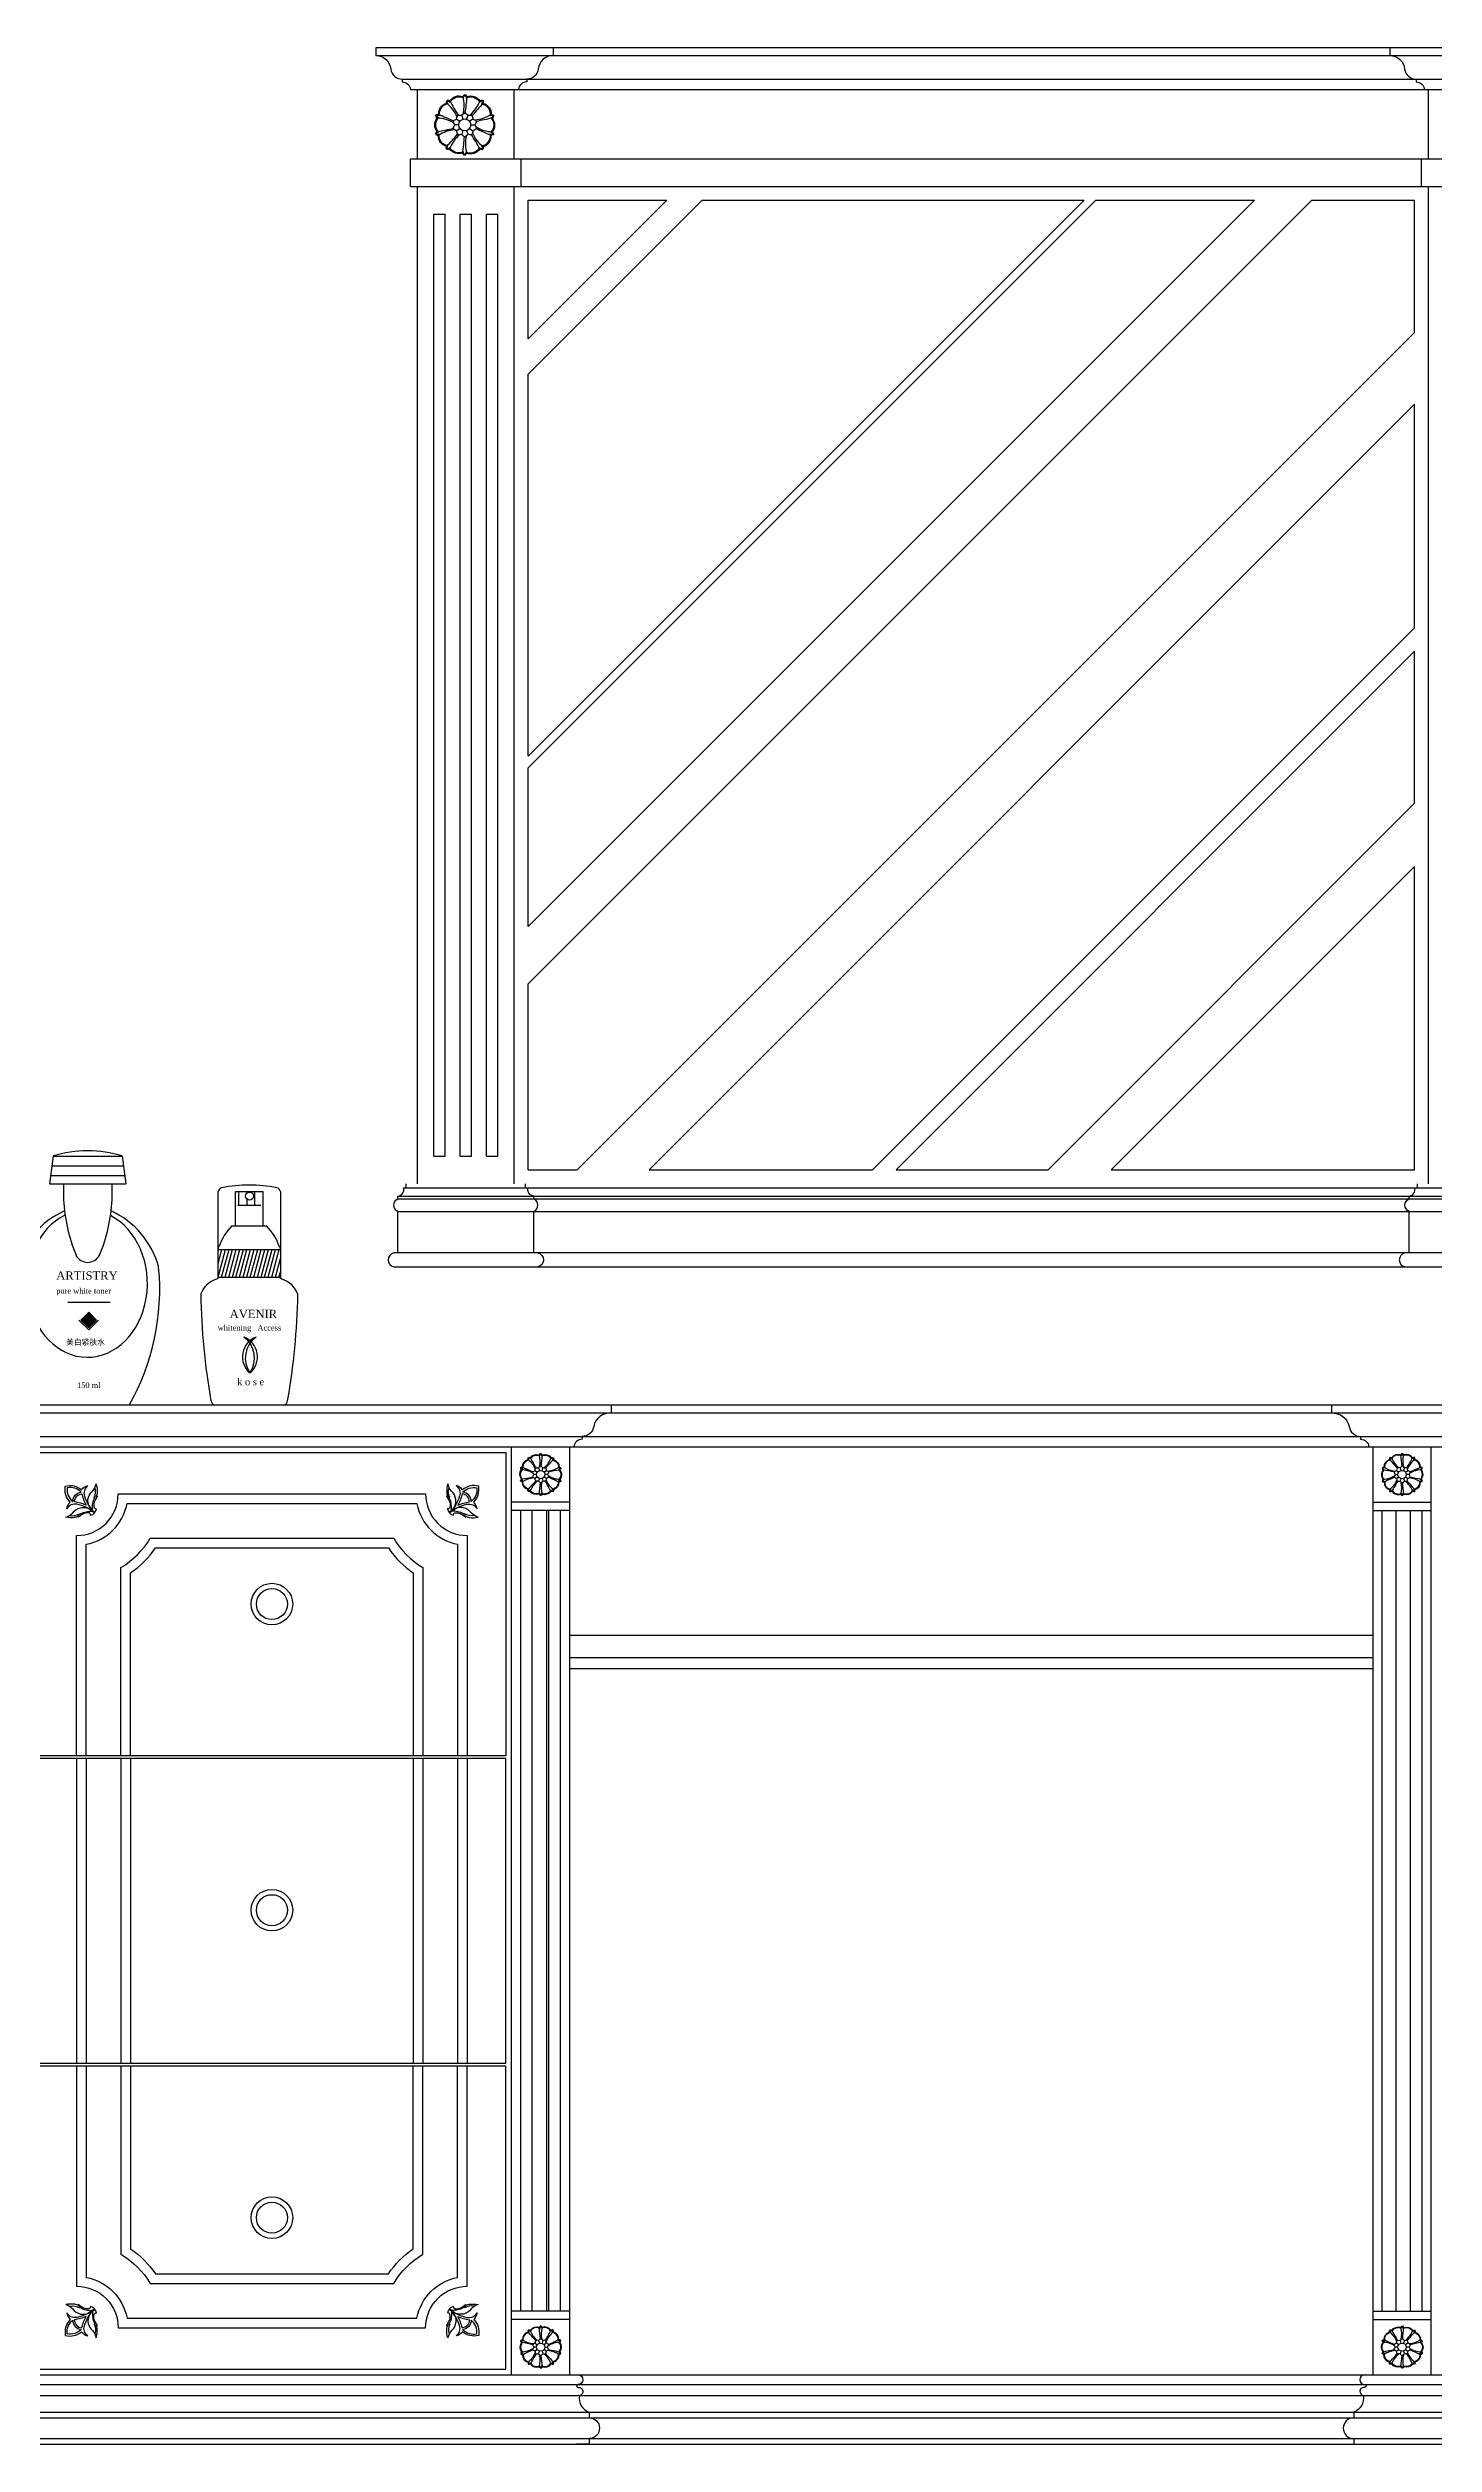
# Model space of a CAD drawing. Header units: inches. Extents: x 6.9 to 49.4, y 11.8 to 36.5.
# Drawn here: x 29.304 to 30.305, y 14.924 to 16.654 of the extents above; entities that cross this region are included whole.
import ezdxf

# ---------------------------------------------------------------- set-up
doc = ezdxf.new("R2010")
doc.units = ezdxf.units.IN
doc.header["$MEASUREMENT"] = 0
for name, color, linetype in [('02', 2, 'Continuous'), ('1', 1, 'Continuous'), ('4', 4, 'Continuous'), ('8', 8, 'Continuous')]:
    doc.layers.add(name, color=color, linetype=linetype)
doc.styles.add('STYLE4', font='dutcheb.ttf')

msp = doc.modelspace()

# ---------------------------------------------------------------- hatches: boundary and pattern name
at = {"layer": '8'}
h = msp.add_hatch(dxfattribs=at)
h.set_pattern_fill('ANSI31', color=256, scale=0.02, angle=30, style=0)
h.set_pattern_definition([(75, (8.0618904, 15.7204326), (-0.00241481457, 0.0006470476), [])])
h.paths.add_polyline_path([(29.4718, 15.7664), (29.4718, 15.7864), (29.4268, 15.7864), (29.4268, 15.7664)])
h = msp.add_hatch(dxfattribs=at)
h.set_pattern_fill('ANSI31', color=256, scale=0.00025, style=0)
h.set_pattern_definition([(45, (8.6172692, 15.7092049), (-0.000561266008, 0.000561266008), [])])
h.paths.add_polyline_path([(29.3277, 15.7355), (29.3334, 15.7298), (29.3391, 15.7355), (29.3334, 15.7411)])

# ---------------------------------------------------------------- linework, layer by layer
at = {"layer": '02'}
for p, q in [((29.5407, 16.6484), (30.4007, 16.6484)), ((29.5597, 16.6314), (30.3817, 16.6314)), ((29.6507, 16.1426), (30.0521, 16.5439)), ((29.6507, 16.1341), (30.0606, 16.5439)), ((29.6507, 16.0196), (30.1751, 16.5439)), ((29.6507, 15.9781), (30.2165, 16.5439)), ((29.6507, 16.5439), (29.7508, 16.5439)), ((29.6507, 16.4438), (29.7508, 16.5439)), ((29.6507, 16.4184), (29.7763, 16.5439)), ((29.6507, 16.4438), (29.6507, 16.5439)), ((29.7763, 16.5439), (30.0521, 16.5439)), ((30.0606, 16.5439), (30.1751, 16.5439)), ((30.2165, 16.5439), (30.2907, 16.5439)), ((30.2907, 16.4484), (30.2907, 16.5439)), ((29.5827, 15.8539), (29.5827, 16.5339)), ((29.5827, 16.5339), (29.5907, 16.5339)), ((29.5907, 15.8539), (29.5907, 16.5339)), ((29.6017, 15.8539), (29.6017, 16.5339)), ((29.6017, 16.5339), (29.6097, 16.5339)), ((29.6097, 15.8539), (29.6097, 16.5339)), ((29.6207, 15.8539), (29.6207, 16.5339)), ((29.6207, 16.5339), (29.6287, 16.5339)), ((29.6287, 15.8539), (29.6287, 16.5339)), ((29.6862, 15.8439), (30.2907, 16.4484)), ((29.6507, 16.1426), (29.6507, 16.4184)), ((29.738, 15.8439), (30.2907, 16.3967)), ((30.2907, 16.2353), (30.2907, 16.3967)), ((29.8994, 15.8439), (30.2907, 16.2353)), ((29.9163, 15.8439), (30.2907, 16.2183)), ((30.2907, 16.1086), (30.2907, 16.2183)), ((29.6507, 16.0196), (29.6507, 16.1341)), ((30.0261, 15.8439), (30.2907, 16.1086)), ((30.0717, 15.8439), (30.2907, 16.063)), ((30.2907, 15.8439), (30.2907, 16.063)), ((29.6507, 15.8439), (29.6507, 15.9781)), ((29.3077, 15.8539), (29.3052, 15.8339)), ((29.3069, 15.8469), (29.3586, 15.8469)), ((29.3077, 15.8539), (29.3577, 15.8539)), ((29.3577, 15.8539), (29.3602, 15.8339)), ((29.5827, 15.8539), (29.5907, 15.8539)), ((29.6017, 15.8539), (29.6097, 15.8539)), ((29.6207, 15.8539), (29.6287, 15.8539)), ((29.3052, 15.8339), (29.3602, 15.8339)), ((29.306, 15.8399), (29.3595, 15.8399)), ((29.3152, 15.8339), (29.3152, 15.8224)), ((29.3502, 15.8339), (29.3502, 15.8224)), ((29.6507, 15.8439), (29.6862, 15.8439)), ((29.738, 15.8439), (29.8994, 15.8439)), ((29.9163, 15.8439), (30.0261, 15.8439)), ((30.0717, 15.8439), (30.2907, 15.8439)), ((29.4268, 15.7664), (29.427, 15.8284)), ((29.4393, 15.8284), (29.4593, 15.8284)), ((29.4393, 15.8034), (29.4393, 15.8284)), ((29.4408, 15.8184), (29.4578, 15.8184)), ((29.4418, 15.8184), (29.4418, 15.8284)), ((29.4478, 15.8273), (29.4478, 15.8284)), ((29.4478, 15.8184), (29.4478, 15.8227)), ((29.4533, 15.8184), (29.4533, 15.8284)), ((29.4593, 15.8034), (29.4593, 15.8284)), ((29.4718, 15.8284), (29.4718, 15.7664)), ((29.5567, 15.8249), (30.3847, 15.8249)), ((29.5567, 15.8229), (30.3847, 15.8229)), ((29.5567, 15.8139), (30.3847, 15.8139)), ((29.4368, 15.8034), (29.4618, 15.8034)), ((29.4268, 15.7864), (29.4718, 15.7864)), ((29.4268, 15.7664), (29.4718, 15.7664)), ((29.3184, 15.7484), (29.3488, 15.7484)), ((29.3264, 15.7354), (29.3334, 15.7283)), ((29.3334, 15.7411), (29.3277, 15.7355)), ((29.3277, 15.7355), (29.3334, 15.7298)), ((29.3391, 15.7355), (29.3334, 15.7411)), ((29.3334, 15.7298), (29.3391, 15.7355)), ((29.3334, 15.7283), (29.3405, 15.7354)), ((29.2207, 15.6684), (30.7207, 15.6684)), ((29.2417, 15.6514), (30.6998, 15.6514)), ((29.6387, 14.9739), (29.6387, 15.6439)), ((30.3027, 14.9739), (30.3027, 15.6439)), ((29.6807, 15.6039), (29.6387, 15.6039)), ((29.6807, 15.5979), (29.6387, 15.5979)), ((29.6453, 15.0199), (29.6453, 15.5979)), ((29.6537, 15.0199), (29.6537, 15.5979)), ((29.6641, 15.0199), (29.6641, 15.5979)), ((29.6657, 15.0199), (29.6657, 15.5979)), ((29.6741, 15.0199), (29.6741, 15.5979)), ((30.2607, 15.6039), (30.3027, 15.6039)), ((30.2607, 15.5979), (30.3027, 15.5979)), ((30.2673, 15.0199), (30.2673, 15.5979)), ((30.2773, 15.0199), (30.2773, 15.5979)), ((30.2877, 15.0199), (30.2877, 15.5979)), ((30.2961, 15.0199), (30.2961, 15.5979)), ((29.6807, 15.5079), (30.2607, 15.5079)), ((29.6807, 15.4919), (30.2607, 15.4919)), ((29.6807, 15.4839), (30.2607, 15.4839)), ((29.3247, 15.4189), (29.3247, 15.1989)), ((29.3317, 15.4189), (29.3317, 15.1989)), ((29.3567, 15.4189), (29.3567, 15.1989)), ((29.3637, 15.4189), (29.3637, 15.1989)), ((29.5677, 15.4189), (29.5677, 15.1989)), ((29.5747, 15.4189), (29.5747, 15.1989)), ((29.5997, 15.4189), (29.5997, 15.1989)), ((29.6067, 15.4189), (29.6067, 15.1989)), ((29.6807, 15.0199), (29.6387, 15.0199)), ((30.2607, 15.0199), (30.3027, 15.0199)), ((29.6807, 15.0139), (29.6387, 15.0139)), ((30.2607, 15.0139), (30.3027, 15.0139)), ((29.2462, 14.9669), (30.6967, 14.9669)), ((29.2452, 14.9589), (30.6977, 14.9589)), ((29.2382, 14.9469), (30.7047, 14.9469)), ((29.2382, 14.9429), (30.7047, 14.9429)), ((29.2382, 14.9279), (30.7047, 14.9279))]:
    msp.add_line(p, q, dxfattribs=at)
for points in [[(29.5841, 16.6055, -0.180604), (29.5861, 16.6061, -0.357474), (29.5918, 16.6141, -0.264527), (29.5923, 16.6163, -0.180604), (29.5942, 16.6157, -0.357474), (29.6036, 16.6188, -0.264527), (29.6053, 16.6204, -0.180604), (29.6065, 16.6187, -0.357474), (29.6158, 16.6157, -0.264527), (29.6181, 16.616, -0.180604), (29.6181, 16.6139, -0.357474), (29.624, 16.606, -0.264527), (29.6259, 16.6049, -0.180604), (29.6247, 16.6032, -0.357474), (29.6248, 16.5934, -0.264527), (29.6257, 16.5913, -0.180604), (29.6238, 16.5907, -0.357474), (29.6181, 16.5826, -0.264527), (29.6176, 16.5804, -0.180604), (29.6157, 16.581, -0.357474), (29.6063, 16.5779, -0.264527), (29.6046, 16.5764, -0.180604), (29.6034, 16.5781, -0.357474), (29.594, 16.581, -0.264527), (29.5918, 16.5808, -0.180604), (29.5918, 16.5828, -0.357474), (29.5859, 16.5907, -0.264527), (29.5839, 16.5919, -0.180604), (29.5851, 16.5935, -0.357474), (29.5851, 16.6034, -0.264527)], [(29.5848, 16.6051, -0.239366), (29.5868, 16.6053, -0.425246), (29.5928, 16.6137, -0.339502), (29.5926, 16.6157, -0.239366), (29.5943, 16.6146, -0.425246), (29.6041, 16.6179, -0.339502), (29.6051, 16.6197, -0.239366), (29.6059, 16.6177, -0.425246), (29.6157, 16.6147, -0.339502), (29.6176, 16.6155, -0.239366), (29.6171, 16.6135, -0.425246), (29.6232, 16.6052, -0.339502), (29.6252, 16.6048, -0.239366), (29.6237, 16.6034, -0.425246), (29.6238, 16.5932, -0.339502), (29.6251, 16.5916, -0.239366), (29.6231, 16.5915, -0.425246), (29.6171, 16.5831, -0.339502), (29.6173, 16.581, -0.239366), (29.6155, 16.5821, -0.425246), (29.6058, 16.5788, -0.339502), (29.6047, 16.5771, -0.239366), (29.604, 16.579, -0.425246), (29.5942, 16.5821, -0.339502), (29.5923, 16.5813, -0.239366), (29.5928, 16.5833, -0.425246), (29.5866, 16.5915, -0.339502), (29.5846, 16.592, -0.239366), (29.5862, 16.5933, -0.425246), (29.5861, 16.6036, -0.339502)], [(29.6453, 15.6289, -0.180604), (29.6467, 15.6293, -0.357474), (29.6506, 15.6349, -0.264527), (29.651, 15.6364, -0.180604), (29.6523, 15.636, -0.357474), (29.6588, 15.6381, -0.264527), (29.66, 15.6392, -0.180604), (29.6608, 15.638, -0.357474), (29.6673, 15.636, -0.264527), (29.6689, 15.6361, -0.180604), (29.6689, 15.6347, -0.357474), (29.673, 15.6292, -0.264527), (29.6743, 15.6284, -0.180604), (29.6735, 15.6273, -0.357474), (29.6736, 15.6205, -0.264527), (29.6742, 15.619, -0.180604), (29.6728, 15.6186, -0.357474), (29.6689, 15.613, -0.264527), (29.6685, 15.6115, -0.180604), (29.6672, 15.6119, -0.357474), (29.6607, 15.6097, -0.264527), (29.6595, 15.6087, -0.180604), (29.6587, 15.6098, -0.357474), (29.6522, 15.6119, -0.264527), (29.6506, 15.6117, -0.180604), (29.6506, 15.6131, -0.357474), (29.6465, 15.6186, -0.264527), (29.6452, 15.6194, -0.180604), (29.646, 15.6206, -0.357474), (29.6459, 15.6274, -0.264527)], [(29.6457, 15.6286, -0.239366), (29.6472, 15.6287, -0.425246), (29.6513, 15.6345, -0.339502), (29.6512, 15.636, -0.239366), (29.6524, 15.6352, -0.425246), (29.6591, 15.6375, -0.339502), (29.6599, 15.6387, -0.239366), (29.6604, 15.6374, -0.425246), (29.6672, 15.6353, -0.339502), (29.6685, 15.6358, -0.239366), (29.6682, 15.6344, -0.425246), (29.6725, 15.6287, -0.339502), (29.6738, 15.6284, -0.239366), (29.6728, 15.6274, -0.425246), (29.6728, 15.6203, -0.339502), (29.6738, 15.6192, -0.239366), (29.6723, 15.6191, -0.425246), (29.6682, 15.6133, -0.339502), (29.6683, 15.6119, -0.239366), (29.6671, 15.6127, -0.425246), (29.6604, 15.6104, -0.339502), (29.6596, 15.6092, -0.239366), (29.6591, 15.6105, -0.425246), (29.6523, 15.6126, -0.339502), (29.651, 15.6121, -0.239366), (29.6513, 15.6135, -0.425246), (29.647, 15.6192, -0.339502), (29.6457, 15.6195, -0.239366), (29.6467, 15.6204, -0.425246), (29.6467, 15.6275, -0.339502)], [(30.2962, 15.6289, 0.180604), (30.2948, 15.6293, 0.357474), (30.2909, 15.6349, 0.264527), (30.2905, 15.6364, 0.180604), (30.2892, 15.636, 0.357474), (30.2827, 15.6381, 0.264527), (30.2815, 15.6392, 0.180604), (30.2807, 15.638, 0.357474), (30.2742, 15.636, 0.264527), (30.2726, 15.6361, 0.180604), (30.2726, 15.6347, 0.357474), (30.2685, 15.6292, 0.264527), (30.2672, 15.6284, 0.180604), (30.268, 15.6273, 0.357474), (30.2679, 15.6205, 0.264527), (30.2673, 15.619, 0.180604), (30.2687, 15.6186, 0.357474), (30.2726, 15.613, 0.264527), (30.273, 15.6115, 0.180604), (30.2743, 15.6119, 0.357474), (30.2808, 15.6097, 0.264527), (30.282, 15.6087, 0.180604), (30.2828, 15.6098, 0.357474), (30.2893, 15.6119, 0.264527), (30.2909, 15.6117, 0.180604), (30.2909, 15.6131, 0.357474), (30.295, 15.6186, 0.264527), (30.2963, 15.6194, 0.180604), (30.2955, 15.6206, 0.357474), (30.2956, 15.6274, 0.264527)], [(30.2958, 15.6286, 0.239366), (30.2943, 15.6287, 0.425246), (30.2902, 15.6345, 0.339502), (30.2903, 15.636, 0.239366), (30.2891, 15.6352, 0.425246), (30.2824, 15.6375, 0.339502), (30.2816, 15.6387, 0.239366), (30.2811, 15.6374, 0.425246), (30.2743, 15.6353, 0.339502), (30.273, 15.6358, 0.239366), (30.2733, 15.6344, 0.425246), (30.269, 15.6287, 0.339502), (30.2677, 15.6284, 0.239366), (30.2687, 15.6274, 0.425246), (30.2687, 15.6203, 0.339502), (30.2677, 15.6192, 0.239366), (30.2692, 15.6191, 0.425246), (30.2733, 15.6133, 0.339502), (30.2732, 15.6119, 0.239366), (30.2744, 15.6127, 0.425246), (30.2811, 15.6104, 0.339502), (30.2819, 15.6092, 0.239366), (30.2824, 15.6105, 0.425246), (30.2892, 15.6126, 0.339502), (30.2905, 15.6121, 0.239366), (30.2902, 15.6135, 0.425246), (30.2945, 15.6192, 0.339502), (30.2958, 15.6195, 0.239366), (30.2948, 15.6204, 0.425246), (30.2948, 15.6275, 0.339502)], [(29.3303, 15.6083, 0.114453), (29.3371, 15.5968, 0.114453), (29.3249, 15.6025, 0.32635), (29.3177, 15.5992, -0.170502), (29.3201, 15.6041, -0.243037), (29.3165, 15.6155, -0.243037), (29.3282, 15.613, -0.170502), (29.3328, 15.6159, 0.32635)], [(29.3281, 15.6112, 0.245668), (29.3178, 15.6143, 0.245668), (29.3219, 15.6044, -0.386565)], [(29.3316, 15.6018, 0.071194), (29.3232, 15.6042, -0.401726), (29.3284, 15.6099, 0.071194)], [(29.6012, 15.6083, -0.114453), (29.5944, 15.5968, -0.114453), (29.6065, 15.6025, -0.32635), (29.6138, 15.5992, 0.170502), (29.6114, 15.6041, 0.243037), (29.615, 15.6155, 0.243037), (29.6033, 15.613, 0.170502), (29.5987, 15.6159, -0.32635)], [(29.5999, 15.6018, -0.071194), (29.6083, 15.6042, 0.401726), (29.6031, 15.6099, -0.071194)], [(29.6034, 15.6112, -0.245668), (29.6137, 15.6143, -0.245668), (29.6096, 15.6044, 0.386565)], [(29.3303, 15.0095, -0.114453), (29.3371, 15.0211, -0.114453), (29.3249, 15.0154, -0.32635), (29.3177, 15.0186, 0.170502), (29.3201, 15.0138, 0.243037), (29.3165, 15.0024, 0.243037), (29.3282, 15.0049, 0.170502), (29.3328, 15.002, -0.32635)], [(29.6012, 15.0095, 0.114453), (29.5944, 15.0211, 0.114453), (29.6065, 15.0154, 0.32635), (29.6138, 15.0186, -0.170502), (29.6114, 15.0138, -0.243037), (29.615, 15.0024, -0.243037), (29.6033, 15.0049, -0.170502), (29.5987, 15.002, 0.32635)], [(29.3281, 15.0066, -0.245668), (29.3178, 15.0035, -0.245668), (29.3219, 15.0135, 0.386565)], [(29.3316, 15.0161, -0.071194), (29.3232, 15.0136, 0.401726), (29.3284, 15.0079, -0.071194)], [(29.5999, 15.0161, 0.071194), (29.6083, 15.0136, -0.401726), (29.6031, 15.0079, 0.071194)], [(29.6034, 15.0066, 0.245668), (29.6137, 15.0035, 0.245668), (29.6096, 15.0135, -0.386565)], [(29.6453, 14.989, 0.180604), (29.6467, 14.9886, 0.357474), (29.6506, 14.983, 0.264527), (29.651, 14.9815, 0.180604), (29.6523, 14.9819, 0.357474), (29.6588, 14.9797, 0.264527), (29.66, 14.9787, 0.180604), (29.6608, 14.9798, 0.357474), (29.6673, 14.9819, 0.264527), (29.6689, 14.9817, 0.180604), (29.6689, 14.9831, 0.357474), (29.673, 14.9886, 0.264527), (29.6743, 14.9894, 0.180604), (29.6735, 14.9906, 0.357474), (29.6736, 14.9974, 0.264527), (29.6742, 14.9989, 0.180604), (29.6728, 14.9993, 0.357474), (29.6689, 15.0049, 0.264527), (29.6685, 15.0064, 0.180604), (29.6672, 15.006, 0.357474), (29.6607, 15.0081, 0.264527), (29.6595, 15.0092, 0.180604), (29.6587, 15.008, 0.357474), (29.6522, 15.006, 0.264527), (29.6506, 15.0061, 0.180604), (29.6506, 15.0047, 0.357474), (29.6465, 14.9992, 0.264527), (29.6452, 14.9984, 0.180604), (29.646, 14.9973, 0.357474), (29.6459, 14.9905, 0.264527)], [(29.6457, 14.9892, 0.239366), (29.6472, 14.9891, 0.425246), (29.6513, 14.9833, 0.339502), (29.6512, 14.9819, 0.239366), (29.6524, 14.9827, 0.425246), (29.6591, 14.9804, 0.339502), (29.6599, 14.9792, 0.239366), (29.6604, 14.9805, 0.425246), (29.6672, 14.9826, 0.339502), (29.6685, 14.9821, 0.239366), (29.6682, 14.9835, 0.425246), (29.6725, 14.9892, 0.339502), (29.6738, 14.9895, 0.239366), (29.6728, 14.9904, 0.425246), (29.6728, 14.9975, 0.339502), (29.6738, 14.9986, 0.239366), (29.6723, 14.9987, 0.425246), (29.6682, 15.0045, 0.339502), (29.6683, 15.006, 0.239366), (29.6671, 15.0052, 0.425246), (29.6604, 15.0075, 0.339502), (29.6596, 15.0087, 0.239366), (29.6591, 15.0074, 0.425246), (29.6523, 15.0053, 0.339502), (29.651, 15.0058, 0.239366), (29.6513, 15.0044, 0.425246), (29.647, 14.9987, 0.339502), (29.6457, 14.9984, 0.239366), (29.6467, 14.9974, 0.425246), (29.6467, 14.9903, 0.339502)], [(30.2962, 14.989, -0.180604), (30.2948, 14.9886, -0.357474), (30.2909, 14.983, -0.264527), (30.2905, 14.9815, -0.180604), (30.2892, 14.9819, -0.357474), (30.2827, 14.9797, -0.264527), (30.2815, 14.9787, -0.180604), (30.2807, 14.9798, -0.357474), (30.2742, 14.9819, -0.264527), (30.2726, 14.9817, -0.180604), (30.2726, 14.9831, -0.357474), (30.2685, 14.9886, -0.264527), (30.2672, 14.9894, -0.180604), (30.268, 14.9906, -0.357474), (30.2679, 14.9974, -0.264527), (30.2673, 14.9989, -0.180604), (30.2687, 14.9993, -0.357474), (30.2726, 15.0049, -0.264527), (30.273, 15.0064, -0.180604), (30.2743, 15.006, -0.357474), (30.2808, 15.0081, -0.264527), (30.282, 15.0092, -0.180604), (30.2828, 15.008, -0.357474), (30.2893, 15.006, -0.264527), (30.2909, 15.0061, -0.180604), (30.2909, 15.0047, -0.357474), (30.295, 14.9992, -0.264527), (30.2963, 14.9984, -0.180604), (30.2955, 14.9973, -0.357474), (30.2956, 14.9905, -0.264527)], [(30.2958, 14.9892, -0.239366), (30.2943, 14.9891, -0.425246), (30.2902, 14.9833, -0.339502), (30.2903, 14.9819, -0.239366), (30.2891, 14.9827, -0.425246), (30.2824, 14.9804, -0.339502), (30.2816, 14.9792, -0.239366), (30.2811, 14.9805, -0.425246), (30.2743, 14.9826, -0.339502), (30.273, 14.9821, -0.239366), (30.2733, 14.9835, -0.425246), (30.269, 14.9892, -0.339502), (30.2677, 14.9895, -0.239366), (30.2687, 14.9904, -0.425246), (30.2687, 14.9975, -0.339502), (30.2677, 14.9986, -0.239366), (30.2692, 14.9987, -0.425246), (30.2733, 15.0045, -0.339502), (30.2732, 15.006, -0.239366), (30.2744, 15.0052, -0.425246), (30.2811, 15.0075, -0.339502), (30.2819, 15.0087, -0.239366), (30.2824, 15.0074, -0.425246), (30.2892, 15.0053, -0.339502), (30.2905, 15.0058, -0.239366), (30.2902, 15.0044, -0.425246), (30.2945, 14.9987, -0.339502), (30.2958, 14.9984, -0.239366), (30.2948, 14.9974, -0.425246), (30.2948, 14.9903, -0.339502)]]:
    msp.add_lwpolyline(points, format="xyb", close=True, dxfattribs=at)
for points in [[(29.6006, 16.5984), (29.5978, 16.5984, -0.1255), (29.5967, 16.601, -0.1255), (29.5991, 16.6026), (29.6015, 16.6009)], [(29.6015, 16.5958), (29.5991, 16.5941, -0.1255), (29.5967, 16.5957, -0.1255), (29.5978, 16.5984)], [(29.5991, 16.6026, -0.1255), (29.5999, 16.6054, -0.1255), (29.6027, 16.6052), (29.6036, 16.6025)], [(29.6036, 16.5943), (29.6027, 16.5915, -0.1255), (29.5999, 16.5914, -0.1255), (29.5991, 16.5941)], [(29.6027, 16.6052, -0.1255), (29.6049, 16.607, -0.1255), (29.6072, 16.6052), (29.6063, 16.6025)], [(29.6063, 16.5943), (29.6072, 16.5915, -0.1255), (29.6049, 16.5897, -0.1255), (29.6027, 16.5915)], [(29.6072, 16.6052, -0.1255), (29.61, 16.6054, -0.1255), (29.6108, 16.6026), (29.6084, 16.6009)], [(29.6084, 16.5958), (29.6108, 16.5941, -0.1255), (29.61, 16.5914, -0.1255), (29.6072, 16.5915)], [(29.6093, 16.5984), (29.6121, 16.5984, -0.1255), (29.6132, 16.5957, -0.1255), (29.6108, 16.5941)], [(29.6108, 16.6026, -0.1255), (29.6132, 16.601, -0.1255), (29.6121, 16.5984)], [(29.6568, 15.6239), (29.6548, 15.6239, -0.1255), (29.654, 15.6258, -0.1255), (29.6557, 15.6269), (29.6573, 15.6257)], [(29.6573, 15.6222), (29.6557, 15.621, -0.1255), (29.654, 15.6221, -0.1255), (29.6548, 15.6239)], [(29.6557, 15.6269, -0.1255), (29.6562, 15.6288, -0.1255), (29.6582, 15.6287), (29.6588, 15.6268)], [(29.6582, 15.6287, -0.1255), (29.6597, 15.6299, -0.1255), (29.6613, 15.6287)], [(29.6607, 15.6268), (29.6613, 15.6287, -0.1255), (29.6633, 15.6288, -0.1255), (29.6638, 15.6269)], [(29.6622, 15.6257), (29.6638, 15.6269, -0.1255), (29.6654, 15.6258, -0.1255), (29.6647, 15.6239), (29.6627, 15.6239)], [(29.6647, 15.6239, -0.1255), (29.6654, 15.6221, -0.1255), (29.6638, 15.621), (29.6622, 15.6222)], [(30.2777, 15.6269, 0.1255), (30.276, 15.6258, 0.1255), (30.2768, 15.6239), (30.2788, 15.6239)], [(30.2768, 15.6239, 0.1255), (30.276, 15.6221, 0.1255), (30.2777, 15.621), (30.2793, 15.6222)], [(30.2802, 15.6287, 0.1255), (30.2782, 15.6288, 0.1255), (30.2777, 15.6269), (30.2793, 15.6257)], [(30.2833, 15.6287, 0.1255), (30.2817, 15.6299, 0.1255), (30.2802, 15.6287), (30.2808, 15.6268)], [(30.2842, 15.6257), (30.2858, 15.6269, 0.1255), (30.2853, 15.6288, 0.1255), (30.2833, 15.6287), (30.2827, 15.6268)], [(30.2842, 15.6222), (30.2858, 15.621, 0.1255), (30.2874, 15.6221, 0.1255), (30.2867, 15.6239), (30.2847, 15.6239)], [(30.2867, 15.6239, 0.1255), (30.2874, 15.6258, 0.1255), (30.2858, 15.6269)], [(29.3348, 15.5946, 0.389922), (29.3337, 15.5962, 0.131088), (29.3309, 15.5961, 0.101042), (29.3275, 15.5943, -0.042253), (29.3258, 15.5931), (29.3262, 15.5941, -0.139363), (29.3233, 15.5929, -0.067964), (29.3168, 15.5931, 0.143552), (29.3219, 15.5963, -0.172083), (29.3275, 15.6, -0.208364), (29.3358, 15.598, -0.208364), (29.3329, 15.606, -0.172083), (29.3361, 15.6119, 0.143552), (29.3388, 15.6173, -0.067964), (29.3396, 15.6109, -0.139363), (29.3387, 15.6079), (29.3397, 15.6084, -0.042253), (29.3387, 15.6066, 0.101042), (29.3372, 15.603, 0.131088), (29.3374, 15.6002, 0.389922), (29.3391, 15.5993)], [(29.3197, 15.5944, 0.209857), (29.3267, 15.5956), (29.3264, 15.5947, -0.07402), (29.3295, 15.5965, -0.056018), (29.3337, 15.5974, -0.238195), (29.3371, 15.5968, -0.238195), (29.3362, 15.6001, -0.056018), (29.3366, 15.6044, -0.07402), (29.3382, 15.6077), (29.3373, 15.6073, 0.209857), (29.3378, 15.6143, 0.209857)], [(29.3247, 15.4209), (29.3247, 15.5799, 0.414214), (29.3547, 15.6099), (29.5767, 15.6099, 0.414214), (29.6067, 15.5799), (29.6067, 15.4209)], [(29.5967, 15.5946, -0.389922), (29.5978, 15.5962, -0.131088), (29.6006, 15.5961, -0.101042), (29.604, 15.5943, 0.042253), (29.6057, 15.5931), (29.6053, 15.5941, 0.139363), (29.6082, 15.5929, 0.067964), (29.6147, 15.5931, -0.143552), (29.6096, 15.5963, 0.172083), (29.604, 15.6, 0.208364), (29.5957, 15.598, 0.208364), (29.5985, 15.606, 0.172083), (29.5954, 15.6119, -0.143552), (29.5927, 15.6173, 0.067964), (29.5919, 15.6109, 0.139363), (29.5928, 15.6079), (29.5918, 15.6084, 0.042253), (29.5928, 15.6066, -0.101042), (29.5943, 15.603, -0.131088), (29.5941, 15.6002, -0.389922), (29.5924, 15.5993)], [(29.6117, 15.5944, -0.209857), (29.6048, 15.5956), (29.6051, 15.5947, 0.07402), (29.602, 15.5965, 0.056018), (29.5978, 15.5974, 0.238195), (29.5944, 15.5968, 0.238195), (29.5953, 15.6001, 0.056018), (29.5948, 15.6044, 0.07402), (29.5933, 15.6077), (29.5942, 15.6073, -0.209857), (29.5937, 15.6143, -0.209857)], [(29.6588, 15.6211), (29.6582, 15.6192, -0.1255), (29.6562, 15.6191, -0.1255), (29.6557, 15.621)], [(29.6607, 15.6211), (29.6613, 15.6192, -0.1255), (29.6597, 15.6179, -0.1255), (29.6582, 15.6192)], [(29.6638, 15.621, -0.1255), (29.6633, 15.6191, -0.1255), (29.6613, 15.6192)], [(30.2777, 15.621, 0.1255), (30.2782, 15.6191, 0.1255), (30.2802, 15.6192)], [(30.2808, 15.6211), (30.2802, 15.6192, 0.1255), (30.2817, 15.6179, 0.1255), (30.2833, 15.6192)], [(30.2827, 15.6211), (30.2833, 15.6192, 0.1255), (30.2853, 15.6191, 0.1255), (30.2858, 15.621)], [(29.3317, 15.4209), (29.3317, 15.5736, 0.306633), (29.3611, 15.6029), (29.5704, 15.6029, 0.306633), (29.5997, 15.5736), (29.5997, 15.4209)], [(29.3567, 15.4209), (29.3567, 15.5568, 0.122138), (29.3779, 15.5779), (29.5536, 15.5779, 0.122138), (29.5747, 15.5568), (29.5747, 15.4209)], [(29.3637, 15.4209), (29.3637, 15.553, 0.092614), (29.3817, 15.5709), (29.5498, 15.5709, 0.092614), (29.5677, 15.553), (29.5677, 15.4209)], [(29.3247, 15.1969), (29.3247, 15.0379, -0.414214), (29.3547, 15.0079), (29.5767, 15.0079, -0.414214), (29.6067, 15.0379), (29.6067, 15.1969)], [(29.3317, 15.1969), (29.3317, 15.0443, -0.306633), (29.3611, 15.0149), (29.5704, 15.0149, -0.306633), (29.5997, 15.0443), (29.5997, 15.1969)], [(29.3567, 15.1969), (29.3567, 15.061, -0.122138), (29.3779, 15.0399), (29.5536, 15.0399, -0.122138), (29.5747, 15.061), (29.5747, 15.1969)], [(29.3637, 15.1969), (29.3637, 15.0649, -0.092614), (29.3817, 15.0469), (29.5498, 15.0469, -0.092614), (29.5677, 15.0649), (29.5677, 15.1969)], [(29.3348, 15.0233, -0.389922), (29.3337, 15.0217, -0.131088), (29.3309, 15.0218, -0.101042), (29.3275, 15.0236, 0.042253), (29.3258, 15.0248), (29.3262, 15.0238, 0.139363), (29.3233, 15.0249, 0.067964), (29.3168, 15.0247, -0.143552), (29.3219, 15.0215, 0.172083), (29.3275, 15.0178, 0.208364), (29.3358, 15.0199, 0.208364), (29.3329, 15.0119, 0.172083), (29.3361, 15.0059, -0.143552), (29.3388, 15.0006, 0.067964), (29.3396, 15.0069, 0.139363), (29.3387, 15.0099), (29.3397, 15.0095, 0.042253), (29.3387, 15.0113, -0.101042), (29.3372, 15.0148, -0.131088), (29.3374, 15.0177, -0.389922), (29.3391, 15.0186)], [(29.3197, 15.0234, -0.209857), (29.3267, 15.0222), (29.3264, 15.0232, 0.07402), (29.3295, 15.0214, 0.056018), (29.3337, 15.0205, 0.238195), (29.3371, 15.0211, 0.238195), (29.3362, 15.0177, 0.056018), (29.3366, 15.0135, 0.07402), (29.3382, 15.0102), (29.3373, 15.0106, -0.209857), (29.3378, 15.0036, -0.209857)], [(29.5967, 15.0233, 0.389922), (29.5978, 15.0217, 0.131088), (29.6006, 15.0218, 0.101042), (29.604, 15.0236, -0.042253), (29.6057, 15.0248), (29.6053, 15.0238, -0.139363), (29.6082, 15.0249, -0.067964), (29.6147, 15.0247, 0.143552), (29.6096, 15.0215, -0.172083), (29.604, 15.0178, -0.208364), (29.5957, 15.0199, -0.208364), (29.5985, 15.0119, -0.172083), (29.5954, 15.0059, 0.143552), (29.5927, 15.0006, -0.067964), (29.5919, 15.0069, -0.139363), (29.5928, 15.0099), (29.5918, 15.0095, -0.042253), (29.5928, 15.0113, 0.101042), (29.5943, 15.0148, 0.131088), (29.5941, 15.0177, 0.389922), (29.5924, 15.0186)], [(29.6117, 15.0234, 0.209857), (29.6048, 15.0222), (29.6051, 15.0232, -0.07402), (29.602, 15.0214, -0.056018), (29.5978, 15.0205, -0.238195), (29.5944, 15.0211, -0.238195), (29.5953, 15.0177, -0.056018), (29.5948, 15.0135, -0.07402), (29.5933, 15.0102), (29.5942, 15.0106, 0.209857), (29.5937, 15.0036, 0.209857)], [(29.6613, 14.9987, 0.1255), (29.6597, 14.9999, 0.1255), (29.6582, 14.9987), (29.6588, 14.9968)], [(30.2802, 14.9987, -0.1255), (30.2817, 14.9999, -0.1255), (30.2833, 14.9987), (30.2827, 14.9968)], [(29.6557, 14.9969, 0.1255), (29.654, 14.9958, 0.1255), (29.6548, 14.9939)], [(29.6568, 14.9939), (29.6548, 14.9939, 0.1255), (29.654, 14.9921, 0.1255), (29.6557, 14.991)], [(29.6582, 14.9987, 0.1255), (29.6562, 14.9988, 0.1255), (29.6557, 14.9969), (29.6573, 14.9957)], [(29.6573, 14.9922), (29.6557, 14.991, 0.1255), (29.6562, 14.9891, 0.1255), (29.6582, 14.9892), (29.6588, 14.9911)], [(29.6582, 14.9892, 0.1255), (29.6597, 14.9879, 0.1255), (29.6613, 14.9892)], [(29.6638, 14.9969, 0.1255), (29.6633, 14.9988, 0.1255), (29.6613, 14.9987), (29.6607, 14.9968)], [(29.6607, 14.9911), (29.6613, 14.9892, 0.1255), (29.6633, 14.9891, 0.1255), (29.6638, 14.991), (29.6622, 14.9922)], [(29.6627, 14.9939), (29.6647, 14.9939, 0.1255), (29.6654, 14.9958, 0.1255), (29.6638, 14.9969), (29.6622, 14.9957)], [(29.6638, 14.991, 0.1255), (29.6654, 14.9921, 0.1255), (29.6647, 14.9939)], [(30.2788, 14.9939), (30.2768, 14.9939, -0.1255), (30.276, 14.9958, -0.1255), (30.2777, 14.9969)], [(30.2777, 14.991, -0.1255), (30.276, 14.9921, -0.1255), (30.2768, 14.9939)], [(30.2793, 14.9957), (30.2777, 14.9969, -0.1255), (30.2782, 14.9988, -0.1255), (30.2802, 14.9987), (30.2808, 14.9968)], [(30.2808, 14.9911), (30.2802, 14.9892, -0.1255), (30.2782, 14.9891, -0.1255), (30.2777, 14.991), (30.2793, 14.9922)], [(30.2827, 14.9911), (30.2833, 14.9892, -0.1255), (30.2817, 14.9879, -0.1255), (30.2802, 14.9892)], [(30.2833, 14.9987, -0.1255), (30.2853, 14.9988, -0.1255), (30.2858, 14.9969), (30.2842, 14.9957)], [(30.2842, 14.9922), (30.2858, 14.991, -0.1255), (30.2853, 14.9891, -0.1255), (30.2833, 14.9892)], [(30.2858, 14.9969, -0.1255), (30.2874, 14.9958, -0.1255), (30.2867, 14.9939), (30.2847, 14.9939)], [(30.2867, 14.9939, -0.1255), (30.2874, 14.9921, -0.1255), (30.2858, 14.991)]]:
    msp.add_lwpolyline(points, format="xyb", dxfattribs=at)
for points in [[(29.2967, 15.4209), (29.2967, 15.6399), (29.6347, 15.6399), (29.6347, 15.4209)], [(29.6347, 15.1989), (29.6347, 15.4189), (29.2967, 15.4189), (29.2967, 15.1989)], [(29.2967, 15.1969), (29.2967, 14.9779), (29.6347, 14.9779), (29.6347, 15.1969)]]:
    msp.add_lwpolyline(points, close=True, dxfattribs=at)
for centre, radius in [((29.6049, 16.5984), 0.00431), ((29.4496, 15.825), 0.00287), ((29.6597, 15.6239), 0.003), ((30.2817, 15.6239), 0.003), ((29.4657, 15.5304), 0.015), ((29.4657, 15.5304), 0.0112), ((29.4657, 15.3094), 0.015), ((29.4657, 15.3094), 0.0112), ((29.4657, 15.0874), 0.015), ((29.4657, 15.0874), 0.0112), ((29.6597, 14.9939), 0.003), ((30.2817, 14.9939), 0.003)]:
    msp.add_circle(centre, radius, dxfattribs=at)
for centre, radius, start, end in [((29.5772, 16.5951), 0.0239, 22.3166, 52.4518), ((29.7382, 16.6913), 0.1626, 207.6923, 211.8774), ((29.5806, 16.6121), 0.0239, 346.3166, 16.4518), ((29.7674, 16.5952), 0.1626, 171.6923, 175.8774), ((29.5933, 16.6238), 0.0239, 310.3166, 340.4518), ((29.7345, 16.5003), 0.1626, 135.6923, 139.8774), ((29.5844, 16.5794), 0.0239, 58.3166, 88.4518), ((29.5578, 16.7538), 0.1626, 279.6923, 283.8774), ((29.5995, 16.571), 0.0239, 94.3166, 124.4518), ((29.6582, 16.7519), 0.1626, 243.6923, 247.8774), ((29.4754, 16.6964), 0.1626, 315.6923, 319.8774), ((29.6166, 16.573), 0.0239, 130.3166, 160.4518), ((29.4717, 16.5055), 0.1626, 27.6923, 31.8774), ((29.6327, 16.6016), 0.0239, 202.3166, 232.4518), ((29.6104, 16.6258), 0.0239, 274.3166, 304.4518), ((29.6255, 16.6173), 0.0239, 238.3166, 268.4518), ((29.5517, 16.4449), 0.1626, 63.6923, 67.8774), ((29.6521, 16.4429), 0.1626, 99.6923, 103.8774), ((29.4425, 16.6015), 0.1626, 351.6923, 355.8774), ((29.6293, 16.5847), 0.0239, 166.3166, 196.4518), ((29.3327, 15.773), 0.0847, 72.8404, 107.1596), ((29.43, 15.8279), 0.00304, 99.459, 170.541), ((29.4494, 15.7314), 0.1015, 78.6742, 101.3258), ((29.4688, 15.8279), 0.00304, 9.459, 80.541), ((29.34, 15.7597), 0.0596, 113.8048, 166.7085), ((29.4352, 15.8285), 0.1201, 182.92, 202.5753), ((29.2335, 15.8277), 0.1169, 337.1499, 357.3549), ((29.3235, 15.7574), 0.0626, 14.8704, 65.3397), ((29.4644, 15.7758), 0.039, 134.9893, 161.1613), ((29.4342, 15.7758), 0.039, 18.8387, 45.0107), ((29.3327, 15.7866), 0.00948, 206.9225, 333.0775), ((29.4297, 15.7866), 0.00291, 140.7193, 183.0476), ((29.4689, 15.7866), 0.00291, 356.9524, 39.2807), ((29.2154, 15.7574), 0.1693, 330.4882, 5.4506), ((29.4299, 15.749), 0.0164, 104.4614, 162.5894), ((29.4294, 15.7618), 0.00467, 96.5181, 138.6244), ((29.4693, 15.7618), 0.00467, 41.3756, 83.4819), ((29.4687, 15.749), 0.0164, 17.4106, 75.5386), ((29.9075, 15.763), 0.4933, 181.0482, 190.0149), ((28.9912, 15.763), 0.4933, 349.9851, 358.9518), ((29.4596, 15.7089), 0.0152, 110.6044, 230.022), ((29.4341, 15.7079), 0.019, 326.0235, 53.3502), ((29.4401, 15.7089), 0.0152, 309.978, 69.3956), ((29.4655, 15.7079), 0.019, 126.6498, 213.9765), ((29.4255, 15.6775), 0.00371, 184.4429, 252.2479), ((29.4732, 15.6775), 0.00371, 287.7521, 355.5571), ((29.6455, 15.6108), 0.0166, 58.3166, 88.4518), ((29.627, 15.7319), 0.1129, 279.6923, 283.8774), ((29.6967, 15.7305), 0.1129, 243.6923, 247.8774), ((29.6405, 15.6217), 0.0166, 22.3166, 52.4518), ((29.7523, 15.6884), 0.1129, 207.6923, 211.8774), ((29.6428, 15.6334), 0.0166, 346.3166, 16.4518), ((29.7725, 15.6217), 0.1129, 171.6923, 175.8774), ((29.6516, 15.6416), 0.0166, 310.3166, 340.4518), ((29.7497, 15.5559), 0.1129, 135.6923, 139.8774), ((29.6636, 15.643), 0.0166, 274.3166, 304.4518), ((29.674, 15.6371), 0.0166, 238.3166, 268.4518), ((29.6228, 15.5173), 0.1129, 63.6923, 67.8774), ((29.6925, 15.516), 0.1129, 99.6923, 103.8774), ((30.2675, 15.6371), 0.0166, 271.5482, 301.6834), ((30.249, 15.516), 0.1129, 76.1226, 80.3077), ((30.2779, 15.643), 0.0166, 235.5482, 265.6834), ((30.3187, 15.5173), 0.1129, 112.1226, 116.3077), ((30.1918, 15.5559), 0.1129, 40.1226, 44.3077), ((30.2898, 15.6416), 0.0166, 199.5482, 229.6834), ((30.169, 15.6217), 0.1129, 4.1226, 8.3077), ((30.2987, 15.6334), 0.0166, 163.5482, 193.6834), ((30.1892, 15.6884), 0.1129, 328.1226, 332.3077), ((30.301, 15.6217), 0.0166, 127.5482, 157.6834), ((30.2448, 15.7305), 0.1129, 292.1226, 296.3077), ((30.296, 15.6108), 0.0166, 91.5482, 121.6834), ((30.3145, 15.7319), 0.1129, 256.1226, 260.3077), ((29.6559, 15.6049), 0.0166, 94.3166, 124.4518), ((29.5698, 15.692), 0.1129, 315.6923, 319.8774), ((29.6678, 15.6063), 0.0166, 130.3166, 160.4518), ((29.547, 15.6261), 0.1129, 351.6923, 355.8774), ((29.6767, 15.6144), 0.0166, 166.3166, 196.4518), ((29.5672, 15.5594), 0.1129, 27.6923, 31.8774), ((29.679, 15.6262), 0.0166, 202.3166, 232.4518), ((30.2625, 15.6262), 0.0166, 307.5482, 337.6834), ((30.3743, 15.5594), 0.1129, 148.1226, 152.3077), ((30.2648, 15.6144), 0.0166, 343.5482, 13.6834), ((30.3945, 15.6261), 0.1129, 184.1226, 188.3077), ((30.2736, 15.6063), 0.0166, 19.5482, 49.6834), ((30.3717, 15.692), 0.1129, 220.1226, 224.3077), ((30.2856, 15.6049), 0.0166, 55.5482, 85.6834), ((29.3335, 15.6), 0.00561, 283.2651, 352.1574), ((29.598, 15.6), 0.00561, 187.8426, 256.7349), ((29.3335, 15.0178), 0.00561, 7.8426, 76.7349), ((29.598, 15.0178), 0.00561, 103.2651, 172.1574), ((29.6559, 15.013), 0.0166, 235.5482, 265.6834), ((29.5698, 14.9259), 0.1129, 40.1226, 44.3077), ((29.6678, 15.0116), 0.0166, 199.5482, 229.6834), ((29.547, 14.9917), 0.1129, 4.1226, 8.3077), ((29.6767, 15.0034), 0.0166, 163.5482, 193.6834), ((29.5672, 15.0584), 0.1129, 328.1226, 332.3077), ((29.679, 14.9917), 0.0166, 127.5482, 157.6834), ((29.6228, 15.1005), 0.1129, 292.1226, 296.3077), ((30.3187, 15.1005), 0.1129, 243.6923, 247.8774), ((30.2625, 14.9917), 0.0166, 22.3166, 52.4518), ((30.3743, 15.0584), 0.1129, 207.6923, 211.8774), ((30.2648, 15.0034), 0.0166, 346.3166, 16.4518), ((30.3945, 14.9917), 0.1129, 171.6923, 175.8774), ((30.2736, 15.0116), 0.0166, 310.3166, 340.4518), ((30.3717, 14.9259), 0.1129, 135.6923, 139.8774), ((30.2856, 15.013), 0.0166, 274.3166, 304.4518), ((29.6455, 15.0071), 0.0166, 271.5482, 301.6834), ((29.627, 14.886), 0.1129, 76.1226, 80.3077), ((29.6967, 14.8873), 0.1129, 112.1226, 116.3077), ((29.6405, 14.9962), 0.0166, 307.5482, 337.6834), ((29.7523, 14.9294), 0.1129, 148.1226, 152.3077), ((29.6428, 14.9844), 0.0166, 343.5482, 13.6834), ((29.7725, 14.9961), 0.1129, 184.1226, 188.3077), ((29.6516, 14.9763), 0.0166, 19.5482, 49.6834), ((29.7497, 15.062), 0.1129, 220.1226, 224.3077), ((29.6636, 14.9749), 0.0166, 55.5482, 85.6834), ((29.674, 14.9808), 0.0166, 91.5482, 121.6834), ((29.6925, 15.1019), 0.1129, 256.1226, 260.3077), ((30.2675, 14.9808), 0.0166, 58.3166, 88.4518), ((30.249, 15.1019), 0.1129, 279.6923, 283.8774), ((30.2779, 14.9749), 0.0166, 94.3166, 124.4518), ((30.1918, 15.062), 0.1129, 315.6923, 319.8774), ((30.2898, 14.9763), 0.0166, 130.3166, 160.4518), ((30.169, 14.9961), 0.1129, 351.6923, 355.8774), ((30.2987, 14.9844), 0.0166, 166.3166, 196.4518), ((30.1892, 14.9294), 0.1129, 27.6923, 31.8774), ((30.301, 14.9962), 0.0166, 202.3166, 232.4518), ((30.296, 15.0071), 0.0166, 238.3166, 268.4518), ((30.2448, 14.8873), 0.1129, 63.6923, 67.8774), ((30.3145, 14.886), 0.1129, 99.6923, 103.8774)]:
    msp.add_arc(centre, radius, start, end, dxfattribs=at)
msp.add_ellipse((29.3324, 15.7618), major_axis=(0, 0.0532), ratio=0.816311, start_param=0.379924, end_param=5.888562, dxfattribs=at)
at = {"layer": '1'}
msp.add_line((28.702, 14.9239), (49.0282, 14.9239), dxfattribs=at)
at = {"layer": '4'}
for p, q in [((29.5707, 16.5739), (29.5707, 16.6239)), ((29.6407, 16.5739), (29.6407, 16.6239)), ((30.3007, 16.5739), (30.3007, 16.6239)), ((29.5657, 16.5739), (30.3757, 16.5739)), ((29.5657, 16.5539), (29.5657, 16.5739)), ((29.6457, 16.5539), (29.6457, 16.5739)), ((30.2957, 16.5539), (30.2957, 16.5739)), ((29.5657, 16.5539), (30.3757, 16.5539)), ((29.5707, 15.8339), (29.5707, 16.5539)), ((29.6407, 15.8339), (29.6407, 16.5539)), ((30.3007, 15.8339), (30.3007, 16.5539)), ((29.5567, 15.7839), (29.5567, 15.8139)), ((29.6547, 15.7839), (29.6547, 15.8139)), ((30.2867, 15.7839), (30.2867, 15.8139)), ((29.6807, 14.9739), (29.6807, 15.6439)), ((30.2607, 14.9739), (30.2607, 15.6439)), ((29.2462, 14.9739), (30.6967, 14.9739))]:
    msp.add_line(p, q, dxfattribs=at)
for points in [[(30.4007, 16.6539), (29.5407, 16.6539), (29.5407, 16.6484, -0.405841), (29.5515, 16.6386, 0.374451), (29.5597, 16.6314), (29.5597, 16.6294, -0.399943), (29.5657, 16.6239), (30.3757, 16.6239)], [(29.6687, 16.6539), (29.6687, 16.6484, 0.405841), (29.658, 16.6386, -0.374451), (29.6497, 16.6314), (29.6497, 16.6294, 0.399943), (29.6437, 16.6239)], [(30.2727, 16.6539), (30.2727, 16.6484, -0.405841), (30.2835, 16.6386, 0.374451), (30.2917, 16.6314), (30.2917, 16.6294, -0.399943), (30.2977, 16.6239)], [(29.5567, 15.8139, -0.661366), (29.5567, 15.8229), (29.5567, 15.8249, 0.466626), (29.5607, 15.8309), (30.3807, 15.8309)], [(29.6547, 15.8139, 0.661366), (29.6547, 15.8229), (29.6547, 15.8249, -0.466626), (29.6507, 15.8309)], [(30.2867, 15.8139, -0.661366), (30.2867, 15.8229), (30.2867, 15.8249, 0.466626), (30.2907, 15.8309)], [(30.3877, 15.7839), (29.5537, 15.7839, 0.811721), (29.5537, 15.7739), (30.3877, 15.7739)], [(29.6577, 15.7839, -0.811721), (29.6577, 15.7739)], [(30.2837, 15.7839, 0.811721), (30.2837, 15.7739)], [(30.7207, 15.6739), (29.2207, 15.6739), (29.2207, 15.6684, -0.367114), (29.2335, 15.6586, 0.374451), (29.2417, 15.6514), (29.2417, 15.6494, -0.399943), (29.2477, 15.6439), (30.6937, 15.6439)], [(29.7107, 15.6739), (29.7107, 15.6684, 0.367114), (29.698, 15.6586, -0.374451), (29.6897, 15.6514), (29.6897, 15.6494, 0.399943), (29.6837, 15.6439)], [(30.2307, 15.6739), (30.2307, 15.6684, -0.367114), (30.2435, 15.6586, 0.374451), (30.2517, 15.6514), (30.2517, 15.6494, -0.399943), (30.2577, 15.6439)], [(29.6867, 14.9739, -1), (29.6867, 14.9669, 1), (29.6867, 14.9649, -0.980432), (29.6877, 14.9589, 0.353813), (29.6947, 14.9469), (29.6947, 14.9429, -1), (29.6947, 14.9279), (29.6947, 14.9239), (29.6857, 14.9239)], [(30.2547, 14.9739, 1), (30.2547, 14.9669, -1), (30.2547, 14.9649, 0.980432), (30.2537, 14.9589, -0.353813), (30.2467, 14.9469), (30.2467, 14.9429, 1), (30.2467, 14.9279), (30.2467, 14.9239), (30.2557, 14.9239)]]:
    msp.add_lwpolyline(points, format="xyb", dxfattribs=at)
for points in [[(29.5627, 15.8309), (29.5627, 15.8339)], [(29.6487, 15.8309), (29.6487, 15.8339)], [(30.2927, 15.8309), (30.2927, 15.8339)]]:
    msp.add_lwpolyline(points, dxfattribs=at)

# ---------------------------------------------------------------- texts
at = {"layer": '02', "style": 'STYLE4'}
for s, height, p in [('ARTISTRY', 0.006, (29.31, 15.7646)), ('pure white toner', 0.004, (29.31, 15.7545)), ('whitening   Access', 0.004, (29.4266, 15.7279)), ('AVENIR', 0.006, (29.4352, 15.7369)), ('美白紧肤水', 0.004, (29.3171, 15.7175)), ('k o s e', 0.005, (29.4406, 15.6884)), ('150 ml', 0.004, (29.325, 15.6864))]:
    msp.add_text(s, height=height, dxfattribs=at).set_placement(p)

doc.saveas('drawing.dxf')
